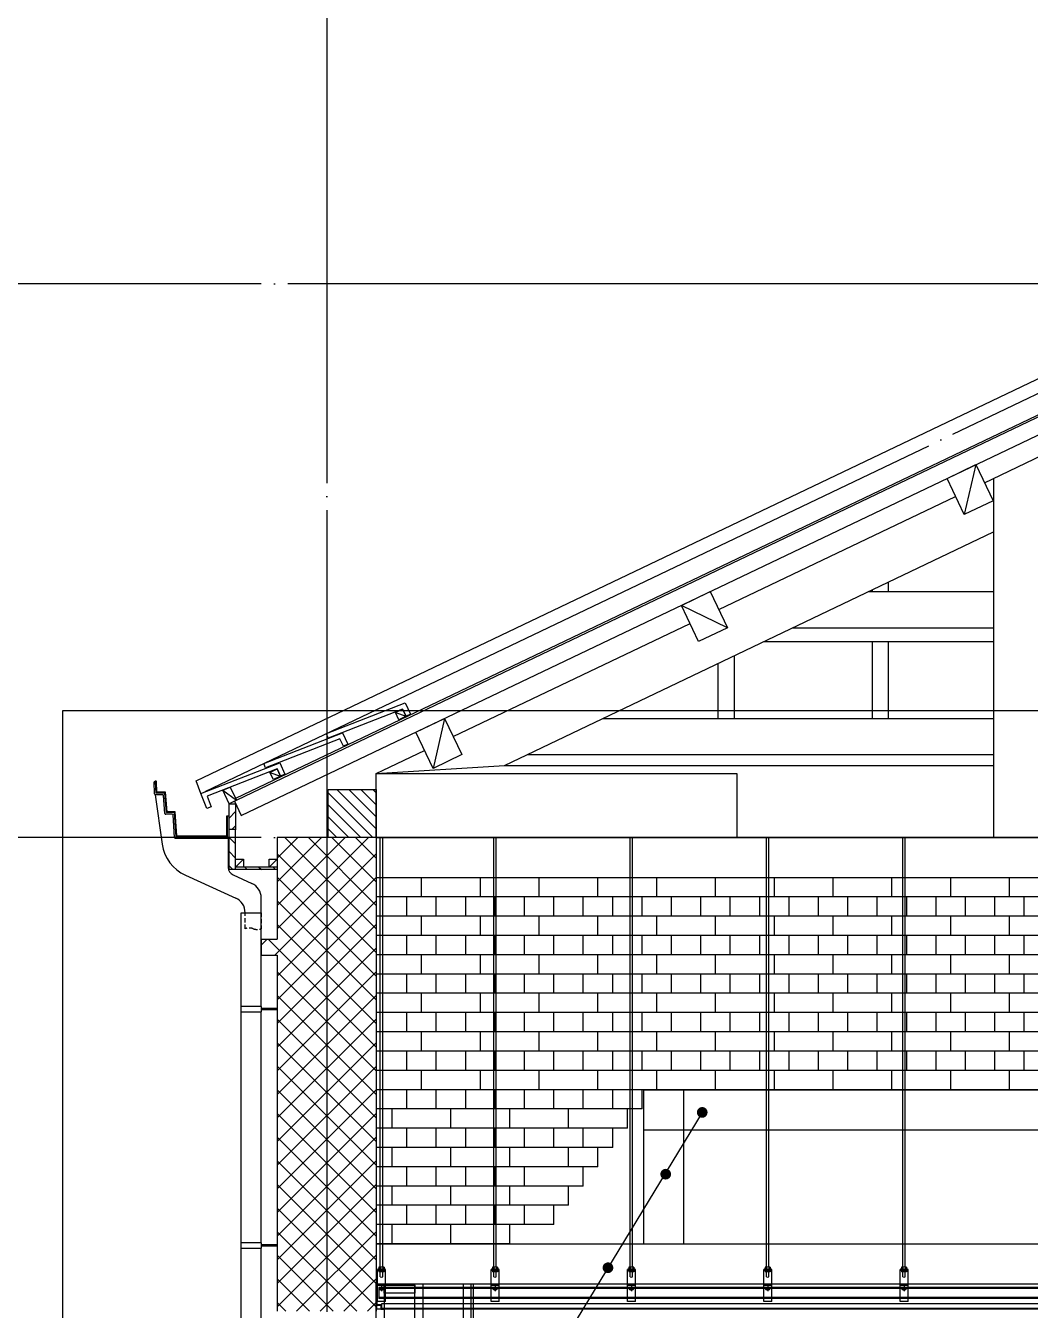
# Model space of a CAD drawing. Extents: x 297566 to 331206, y -129942 to -106182.
# Drawn here: x 303726 to 307485, y -119363 to -114556 of the extents above; entities that cross this region are included whole.
import ezdxf

# ---------------------------------------------------------------- set-up
doc = ezdxf.new("R2010")
doc.units = 0
doc.header["$LTSCALE"] = 50
doc.header["$MEASUREMENT"] = 0
doc.linetypes.add('CEN', pattern=[62, 60, -1, 0, -1])
doc.linetypes.add('HIDDEN2', pattern=[4.7625, 3.175, -1.5875])
doc.layers.get('0').update_dxf_attribs({"linetype": 'CONTINUOUS'})
for name, color, linetype in [('CEN', 1, 'CEN'), ('DIM', 7, 'CONTINUOUS'), ('ele-3', 6, 'CONTINUOUS'), ('FI', 5, 'CONTINUOUS'), ('FIN', 5, 'CONTINUOUS'), ('h', 5, 'CONTINUOUS'), ('ha', 30, 'CONTINUOUS'), ('sec-1', 3, 'CONTINUOUS'), ('sec-2', 2, 'CONTINUOUS'), ('W-1', 3, 'CONTINUOUS'), ('W-2', 2, 'CONTINUOUS'), ('WAL', 3, 'CONTINUOUS'), ('WID', 4, 'CONTINUOUS')]:
    doc.layers.add(name, color=color, linetype=linetype)
pattern_1 = [(135, (220606.12, -211160.632), (26.516504, 26.516504), [])]

msp = doc.modelspace()

# ---------------------------------------------------------------- hatches: boundary and pattern name
at = {"layer": 'h'}
h = msp.add_hatch(dxfattribs=at)
h.set_pattern_fill('ANSI31', color=256, scale=10, style=0)
h.set_pattern_definition([(135, (263483.994, -211160.632), (22.45064, 22.45064), [])])
h.paths.add_polyline_path([(304857.55095, -117414.0801), (305037.55095, -117414.0801), (305037.55095, -117594.0801), (304857.55095, -117594.0801)])
h = msp.add_hatch(dxfattribs=at)
h.set_pattern_fill('ANSI31', color=256, scale=300, angle=90, style=0)
h.set_pattern_definition([(45, (220606.12, -211160.632), (26.516504, -26.516504), [])])
h.paths.add_polyline_path([(304487.55095, -117467.26692), (304511.55095, -117467.26692), (304511.55095, -117564.0801), (304487.55095, -117564.0801)])
h = msp.add_hatch(dxfattribs=at)
h.set_pattern_fill('ANSI31', color=256, scale=300, style=0)
h.set_pattern_definition(pattern_1)
h.paths.add_polyline_path([(304487.55095, -117564.0801), (304511.55095, -117564.0801), (304511.55095, -117714.0801), (304487.55095, -117714.0801)])
h = msp.add_hatch(dxfattribs=at)
h.set_pattern_fill('ANSI37', color=256, scale=500, style=0)
h.set_pattern_definition([(45, (450339.756, 625329.73), (-44.194174, 44.194174), []), (135, (450339.756, 625329.73), (-44.194174, -44.194174), [])])
h.paths.add_polyline_path([(304852.55095, -119366.502), (304852.55095, -117594.0801), (304667.55095, -117594.0801), (304667.55095, -117974.0801), (304607.55095, -117974.0801), (304607.55095, -118034.0801), (304667.55095, -118034.0801), (304667.55095, -119366.502)])
h.paths.add_polyline_path([(304852.55095, -117594.0801), (304852.55095, -119366.502), (305037.55095, -119366.502), (305037.55095, -119359.0801), (305037.54918, -119359.08187), (305037.54918, -119314.0801), (305037.55095, -119314.0801), (305037.55095, -117594.0801)])
h = msp.add_hatch(dxfattribs=at)
h.set_pattern_fill('ANSI31', color=256, scale=300, style=0)
h.set_pattern_definition(pattern_1)
h.paths.add_polyline_path([(304511.55095, -117705.0801), (304541.55095, -117705.0801), (304667.55095, -117705.0801), (304667.55095, -117714.0801), (304511.55095, -117714.0801)])

# ---------------------------------------------------------------- linework, layer by layer
for p, q in [((305037.55095, -117354.0801), (305517.83284, -117324.0801)), ((305517.83284, -117324.0801), (307346.92278, -117324.0801)), ((305037.55095, -117594.0801), (309142.55095, -117594.0801))]:
    msp.add_line(p, q)
msp.add_lwpolyline([(305037.55095, -117354.0801), (306387.55095, -117354.0801), (306387.55095, -117594.0801), (305037.55095, -117594.0801)], close=True)
at = {"layer": 'CEN'}
for p, q in [((304852.55095, -113268.4923), (304852.55095, -124935.80845)), ((304398.47773, -117421.31999), (309247.55095, -115104.28369)), ((313907.55095, -115522.41263), (303137.55095, -115522.41263)), ((313907.55095, -117594.0801), (303137.55095, -117594.0801))]:
    msp.add_line(p, q, dxfattribs=at)
at = {"layer": 'DIM'}
msp.add_line((306257.52018, -118622.38051), (305510.90265, -119850.66898), dxfattribs=at)
at = {"layer": 'DIM', "const_width": 19.75}
for points in [[(306247.39518, -118622.38051, -1), (306267.64518, -118622.38051, -1)], [(306110.79464, -118853.44305, -1), (306131.04464, -118853.44305, -1)], [(305894.78237, -119203.5382, -1), (305915.03237, -119203.5382, -1)]]:
    msp.add_lwpolyline(points, format="xyb", close=True, dxfattribs=at)
at = {"layer": 'ele-3'}
for points in [[(304851.38005, -117204.90934), (305146.75416, -117089.83051), (305165.69189, -117132.44503), (305149.45076, -117140.20555), (305136.51657, -117113.13699), (304857.91449, -117221.68137), (304851.38005, -117204.90934)], [(304616.78589, -117317.00564), (304912.16, -117201.92682), (304931.09773, -117244.54134), (304914.8566, -117252.30185), (304901.92241, -117225.23329), (304623.32033, -117333.77767), (304616.78589, -117317.00564)], [(304405.49821, -117439.33953), (304420.74524, -117478.47427), (304403.97321, -117485.00872), (304382.19173, -117429.10194), (304677.56584, -117314.02312), (304696.50358, -117356.63764), (304680.26244, -117364.39815), (304667.32825, -117337.32959), (304405.49821, -117439.33953)]]:
    msp.add_lwpolyline(points, dxfattribs=at)
at = {"layer": 'FI'}
for points in [[(305037.55095, -119264.15827), (305067.55095, -119264.15827), (305067.55095, -122299.0801), (305037.55095, -122299.0801)], [(305067.55095, -119299.0801), (305067.55095, -119269.0801), (305182.55095, -119269.0801), (305182.55095, -119299.0801)], [(305182.55095, -119264.15827), (305212.55095, -119264.15827), (305212.55095, -122299.0801), (305182.55095, -122299.0801)]]:
    msp.add_lwpolyline(points, close=True, dxfattribs=at)
at = {"layer": 'FIN'}
for p, q in [((305053.05095, -119201.5801), (305053.05095, -117594.0801)), ((305062.05095, -119201.5801), (305062.05095, -117594.0801)), ((305478.05095, -119201.5801), (305478.05095, -117594.0801)), ((305487.05095, -119201.5801), (305487.05095, -117594.0801)), ((305988.05095, -119201.5801), (305988.05095, -117594.0801)), ((305997.05095, -119201.5801), (305997.05095, -117594.0801)), ((306498.05095, -119201.5801), (306498.05095, -117594.0801)), ((306507.05095, -119201.5801), (306507.05095, -117594.0801)), ((307008.05095, -119201.5801), (307008.05095, -117594.0801)), ((307017.05095, -119201.5801), (307017.05095, -117594.0801)), ((305042.55095, -119330.0801), (305042.55095, -119210.58846)), ((305072.55095, -119210.58846), (305042.55095, -119210.58846)), ((305072.55095, -119211.78846), (305042.55095, -119211.78846)), ((305067.08723, -119201.5801), (305048.01467, -119201.5801)), ((305048.01467, -119201.5801), (305048.01467, -119209.08846)), ((305048.01467, -119213.28846), (305048.01467, -119218.28846)), ((305067.08723, -119218.28846), (305048.01467, -119218.28846)), ((305052.40721, -119201.5801), (305052.40721, -119209.08846)), ((305052.40721, -119213.28846), (305052.40721, -119218.28846)), ((305053.05095, -119237.78691), (305053.05095, -119218.28846)), ((305062.05095, -119237.78691), (305062.05095, -119218.28846)), ((305062.69469, -119201.5801), (305062.69469, -119209.08846)), ((305062.69469, -119213.28846), (305062.69469, -119218.28846)), ((305067.08723, -119201.5801), (305067.08723, -119209.08846)), ((305067.08723, -119213.28846), (305067.08723, -119218.28846)), ((305072.55095, -119330.0801), (305072.55095, -119210.58846)), ((305467.55095, -119330.0801), (305467.55095, -119210.58846)), ((305497.55095, -119210.58846), (305467.55095, -119210.58846)), ((305497.55095, -119211.78846), (305467.55095, -119211.78846)), ((305492.08723, -119201.5801), (305473.01467, -119201.5801)), ((305473.01467, -119201.5801), (305473.01467, -119209.08846)), ((305473.01467, -119213.28846), (305473.01467, -119218.28846)), ((305492.08723, -119218.28846), (305473.01467, -119218.28846)), ((305477.40721, -119201.5801), (305477.40721, -119209.08846)), ((305477.40721, -119213.28846), (305477.40721, -119218.28846)), ((305478.05095, -119237.78691), (305478.05095, -119218.28846)), ((305487.05095, -119237.78691), (305487.05095, -119218.28846)), ((305487.69469, -119201.5801), (305487.69469, -119209.08846)), ((305487.69469, -119213.28846), (305487.69469, -119218.28846)), ((305492.08723, -119201.5801), (305492.08723, -119209.08846)), ((305492.08723, -119213.28846), (305492.08723, -119218.28846)), ((305497.55095, -119330.0801), (305497.55095, -119210.58846)), ((305977.55095, -119330.0801), (305977.55095, -119210.58846)), ((306007.55095, -119210.58846), (305977.55095, -119210.58846)), ((306007.55095, -119211.78846), (305977.55095, -119211.78846)), ((306002.08723, -119201.5801), (305983.01467, -119201.5801)), ((305983.01467, -119201.5801), (305983.01467, -119209.08846)), ((305983.01467, -119213.28846), (305983.01467, -119218.28846)), ((306002.08723, -119218.28846), (305983.01467, -119218.28846)), ((305987.40721, -119201.5801), (305987.40721, -119209.08846)), ((305987.40721, -119213.28846), (305987.40721, -119218.28846)), ((305988.05095, -119237.78691), (305988.05095, -119218.28846)), ((305997.05095, -119237.78691), (305997.05095, -119218.28846)), ((305997.69469, -119201.5801), (305997.69469, -119209.08846)), ((305997.69469, -119213.28846), (305997.69469, -119218.28846)), ((306002.08723, -119201.5801), (306002.08723, -119209.08846)), ((306002.08723, -119213.28846), (306002.08723, -119218.28846)), ((306007.55095, -119330.0801), (306007.55095, -119210.58846)), ((306487.55095, -119330.0801), (306487.55095, -119210.58846)), ((306517.55095, -119210.58846), (306487.55095, -119210.58846)), ((306517.55095, -119211.78846), (306487.55095, -119211.78846)), ((306512.08723, -119201.5801), (306493.01467, -119201.5801)), ((306493.01467, -119201.5801), (306493.01467, -119209.08846)), ((306493.01467, -119213.28846), (306493.01467, -119218.28846)), ((306512.08723, -119218.28846), (306493.01467, -119218.28846)), ((306497.40721, -119201.5801), (306497.40721, -119209.08846)), ((306497.40721, -119213.28846), (306497.40721, -119218.28846)), ((306498.05095, -119237.78691), (306498.05095, -119218.28846)), ((306507.05095, -119237.78691), (306507.05095, -119218.28846)), ((306507.69469, -119201.5801), (306507.69469, -119209.08846)), ((306507.69469, -119213.28846), (306507.69469, -119218.28846)), ((306512.08723, -119201.5801), (306512.08723, -119209.08846)), ((306512.08723, -119213.28846), (306512.08723, -119218.28846)), ((306517.55095, -119330.0801), (306517.55095, -119210.58846)), ((306997.55095, -119330.0801), (306997.55095, -119210.58846)), ((307027.55095, -119210.58846), (306997.55095, -119210.58846)), ((307027.55095, -119211.78846), (306997.55095, -119211.78846)), ((307022.08723, -119201.5801), (307003.01467, -119201.5801)), ((307003.01467, -119201.5801), (307003.01467, -119209.08846)), ((307003.01467, -119213.28846), (307003.01467, -119218.28846)), ((307022.08723, -119218.28846), (307003.01467, -119218.28846)), ((307007.40721, -119201.5801), (307007.40721, -119209.08846)), ((307007.40721, -119213.28846), (307007.40721, -119218.28846)), ((307008.05095, -119237.78691), (307008.05095, -119218.28846)), ((307017.05095, -119237.78691), (307017.05095, -119218.28846)), ((307017.69469, -119201.5801), (307017.69469, -119209.08846)), ((307017.69469, -119213.28846), (307017.69469, -119218.28846)), ((307022.08723, -119201.5801), (307022.08723, -119209.08846)), ((307022.08723, -119213.28846), (307022.08723, -119218.28846)), ((307027.55095, -119330.0801), (307027.55095, -119210.58846)), ((305072.55095, -119270.0801), (305042.55095, -119270.0801)), ((305047.17675, -119278.0801), (305047.17675, -119318.0801)), ((310647.92515, -119278.0801), (305047.17675, -119278.0801)), ((305048.05095, -119282.0801), (305067.05095, -119282.0801)), ((305057.55095, -119272.5801), (305057.55095, -119291.5801)), ((305497.55095, -119270.0801), (305467.55095, -119270.0801)), ((305473.05095, -119282.0801), (305492.05095, -119282.0801)), ((305482.55095, -119272.5801), (305482.55095, -119291.5801)), ((306007.55095, -119270.0801), (305977.55095, -119270.0801)), ((305983.05095, -119282.0801), (306002.05095, -119282.0801)), ((305992.55095, -119272.5801), (305992.55095, -119291.5801)), ((306517.55095, -119270.0801), (306487.55095, -119270.0801)), ((306493.05095, -119282.0801), (306512.05095, -119282.0801)), ((306502.55095, -119272.5801), (306502.55095, -119291.5801)), ((307027.55095, -119270.0801), (306997.55095, -119270.0801)), ((307003.05095, -119282.0801), (307022.05095, -119282.0801)), ((307012.55095, -119272.5801), (307012.55095, -119291.5801)), ((305072.55095, -119330.0801), (305042.55095, -119330.0801)), ((310647.92515, -119315.0801), (305047.17675, -119315.0801)), ((310647.92515, -119318.0801), (305047.17675, -119318.0801)), ((305057.55095, -119338.0801), (305057.55095, -119356.0801)), ((310637.55095, -119338.0801), (305057.55095, -119338.0801)), ((305497.55095, -119330.0801), (305467.55095, -119330.0801)), ((306007.55095, -119330.0801), (305977.55095, -119330.0801)), ((306517.55095, -119330.0801), (306487.55095, -119330.0801)), ((307027.55095, -119330.0801), (306997.55095, -119330.0801)), ((310657.55095, -119359.0801), (305037.55095, -119359.0801)), ((310637.55095, -119356.0801), (305057.55095, -119356.0801))]:
    msp.add_line(p, q, dxfattribs=at)
at = {"layer": 'FIN', "color": 5, "ltscale": 0.5}
msp.add_line((310647.92515, -119281.0801), (305047.17675, -119281.0801), dxfattribs=at)
at = {"layer": 'FIN'}
for points in [[(303865.68319, -117118.99669), (311083.52968, -117118.99669), (311083.52968, -122904.06474), (303865.68319, -122904.06474)], [(305039.55095, -119359.0801), (305039.55095, -119278.0801), (305037.55095, -119278.0801), (305037.55095, -119280.0801), (305037.55095, -119280.0801), (305037.55095, -119359.0801)], [(305041.55095, -119319.0801), (305039.55095, -119319.0801), (305039.55095, -119344.0801), (305054.55095, -119344.0801), (305054.55095, -119359.0801), (305069.55095, -119359.0801), (305069.55095, -119357.0801), (305056.55095, -119357.0801), (305056.55095, -119342.0801), (305041.55095, -119342.0801)]]:
    msp.add_lwpolyline(points, close=True, dxfattribs=at)
for points in [[(305071.02591, -119210.58846), (305071.02591, -119209.08846), (305044.07599, -119209.08846), (305044.07599, -119210.58846)], [(305071.02591, -119211.78846), (305071.02591, -119213.28846), (305044.07599, -119213.28846), (305044.07599, -119211.78846)], [(305496.02591, -119210.58846), (305496.02591, -119209.08846), (305469.07599, -119209.08846), (305469.07599, -119210.58846)], [(305496.02591, -119211.78846), (305496.02591, -119213.28846), (305469.07599, -119213.28846), (305469.07599, -119211.78846)], [(306006.02591, -119210.58846), (306006.02591, -119209.08846), (305979.07599, -119209.08846), (305979.07599, -119210.58846)], [(306006.02591, -119211.78846), (306006.02591, -119213.28846), (305979.07599, -119213.28846), (305979.07599, -119211.78846)], [(306516.02591, -119210.58846), (306516.02591, -119209.08846), (306489.07599, -119209.08846), (306489.07599, -119210.58846)], [(306516.02591, -119211.78846), (306516.02591, -119213.28846), (306489.07599, -119213.28846), (306489.07599, -119211.78846)], [(307026.02591, -119210.58846), (307026.02591, -119209.08846), (306999.07599, -119209.08846), (306999.07599, -119210.58846)], [(307026.02591, -119211.78846), (307026.02591, -119213.28846), (306999.07599, -119213.28846), (306999.07599, -119211.78846)]]:
    msp.add_lwpolyline(points, dxfattribs=at)
for centre, radius in [((305057.55095, -119282.0801), 6.5), ((305057.55095, -119282.0801), 4.5), ((305482.55095, -119282.0801), 6.5), ((305482.55095, -119282.0801), 4.5), ((305992.55095, -119282.0801), 6.5), ((305992.55095, -119282.0801), 4.5), ((306502.55095, -119282.0801), 6.5), ((306502.55095, -119282.0801), 4.5), ((307012.55095, -119282.0801), 6.5), ((307012.55095, -119282.0801), 4.5)]:
    msp.add_circle(centre, radius, dxfattribs=at)
for centre in [(305057.55095, -119226.23608), (305482.55095, -119226.23608), (305992.55095, -119226.23608), (306502.55095, -119226.23608), (307012.55095, -119226.23608)]:
    msp.add_arc(centre, 12.39644, 248.71498419, 291.28501581, dxfattribs=at)
at = {"layer": 'h'}
for p, q in [((307281.65175, -116198.65745), (307238.04847, -116385.73699)), ((306953.55095, -116638.04983), (306953.55095, -116673.54974)), ((306879.25705, -116673.54974), (307346.92278, -116673.54974)), ((306893.55095, -116666.71968), (306893.55095, -116673.54974)), ((306352.47227, -116808.89252), (306179.5271, -116725.2865)), ((306596.01287, -116808.89252), (307346.92278, -116808.89252)), ((306487.73864, -116860.62928), (307346.92278, -116860.62928)), ((306893.55095, -116860.62928), (306893.55095, -117148.44204)), ((306953.55095, -116860.62928), (306953.55095, -117148.44204)), ((306376.55095, -116913.75818), (306376.55095, -117148.44204)), ((306316.55095, -116942.42802), (306316.55095, -117148.44204)), ((305293.95091, -117148.44204), (305250.34763, -117335.52157)), ((305885.40663, -117148.44204), (307346.92278, -117148.44204)), ((305602.16245, -117283.78482), (307346.92278, -117283.78482)), ((304541.55095, -117675.0801), (304511.55095, -117705.0801)), ((304667.55095, -117675.0801), (304637.55095, -117705.0801)), ((307847.55095, -117816.18948), (305037.55095, -117816.18948)), ((307847.55095, -117888.29885), (305037.55095, -117888.29885)), ((307847.55095, -117960.40823), (305037.55095, -117960.40823)), ((307847.55095, -118032.51761), (305037.55095, -118032.51761)), ((307847.55095, -118104.62699), (305037.55095, -118104.62699)), ((307847.55095, -118176.73636), (305037.55095, -118176.73636)), ((307847.55095, -118248.84574), (305037.55095, -118248.84574)), ((307847.55095, -118248.84574), (305037.55095, -118248.84574)), ((307847.55095, -118320.95512), (305037.55095, -118320.95512)), ((307847.55095, -118393.06449), (305037.55095, -118393.06449)), ((307847.55095, -118393.06449), (305037.55095, -118393.06449)), ((307847.55095, -118393.06449), (305037.55095, -118393.06449)), ((307847.55095, -118465.17387), (305037.55095, -118465.17387)), ((306032.5474, -118537.28325), (305037.55095, -118537.28325)), ((307847.55095, -118537.28325), (305647.55095, -118537.28325)), ((306032.5474, -118609.39263), (305037.55095, -118609.39263)), ((305977.54918, -118681.502), (305037.55095, -118681.502)), ((305867.54918, -118681.502), (305037.55095, -118681.502)), ((305922.54918, -118753.61138), (305037.55095, -118753.61138)), ((305867.54918, -118825.72076), (305037.55095, -118825.72076)), ((305812.54918, -118897.83014), (305037.55095, -118897.83014)), ((305757.54918, -118969.93951), (305037.55095, -118969.93951)), ((305702.54918, -119042.04889), (305037.55095, -119042.04889)), ((305537.54918, -119114.15827), (305037.55095, -119114.15827))]:
    msp.add_line(p, q, dxfattribs=at)
for points in [[(305207.55095, -117816.18948), (305207.55095, -117744.0801)], [(305427.55095, -117816.18948), (305427.55095, -117744.0801)], [(305647.55095, -117816.18948), (305647.55095, -117744.0801)], [(305867.55095, -117816.18948), (305867.55095, -117744.0801)], [(306087.55095, -117816.18948), (306087.55095, -117744.0801)], [(306307.55095, -117816.18948), (306307.55095, -117744.0801)], [(306527.55095, -117816.18948), (306527.55095, -117744.0801)], [(306747.55095, -117816.18948), (306747.55095, -117744.0801)], [(306967.55095, -117816.18948), (306967.55095, -117744.0801)], [(307187.55095, -117816.18948), (307187.55095, -117744.0801)], [(307407.55095, -117816.18948), (307407.55095, -117744.0801)], [(305152.55095, -117888.29885), (305152.55095, -117816.18948)], [(305262.55095, -117888.29885), (305262.55095, -117816.18948)], [(305372.55095, -117888.29885), (305372.55095, -117816.18948)], [(305482.55095, -117888.29885), (305482.55095, -117816.18948)], [(305592.55095, -117888.29885), (305592.55095, -117816.18948)], [(305702.55095, -117888.29885), (305702.55095, -117816.18948)], [(305812.55095, -117888.29885), (305812.55095, -117816.18948)], [(305922.55095, -117888.29885), (305922.55095, -117816.18948)], [(306032.55095, -117888.29885), (306032.55095, -117816.18948)], [(306142.55095, -117888.29885), (306142.55095, -117816.18948)], [(306252.55095, -117888.29885), (306252.55095, -117816.18948)], [(306362.55095, -117888.29885), (306362.55095, -117816.18948)], [(306472.55095, -117888.29885), (306472.55095, -117816.18948)], [(306582.55095, -117888.29885), (306582.55095, -117816.18948)], [(306692.55095, -117888.29885), (306692.55095, -117816.18948)], [(306802.55095, -117888.29885), (306802.55095, -117816.18948)], [(306912.55095, -117888.29885), (306912.55095, -117816.18948)], [(307022.55095, -117888.29885), (307022.55095, -117816.18948)], [(307132.55095, -117888.29885), (307132.55095, -117816.18948)], [(307242.55095, -117888.29885), (307242.55095, -117816.18948)], [(307352.55095, -117888.29885), (307352.55095, -117816.18948)], [(307462.55095, -117888.29885), (307462.55095, -117816.18948)], [(305207.55095, -117960.40823), (305207.55095, -117888.29885)], [(305427.55095, -117960.40823), (305427.55095, -117888.29885)], [(305647.55095, -117960.40823), (305647.55095, -117888.29885)], [(305867.55095, -117960.40823), (305867.55095, -117888.29885)], [(306087.55095, -117960.40823), (306087.55095, -117888.29885)], [(306307.55095, -117960.40823), (306307.55095, -117888.29885)], [(306527.55095, -117960.40823), (306527.55095, -117888.29885)], [(306747.55095, -117960.40823), (306747.55095, -117888.29885)], [(306967.55095, -117960.40823), (306967.55095, -117888.29885)], [(307187.55095, -117960.40823), (307187.55095, -117888.29885)], [(307407.55095, -117960.40823), (307407.55095, -117888.29885)], [(305152.55095, -118032.51761), (305152.55095, -117960.40823)], [(305262.55095, -118032.51761), (305262.55095, -117960.40823)], [(305372.55095, -118032.51761), (305372.55095, -117960.40823)], [(305482.55095, -118032.51761), (305482.55095, -117960.40823)], [(305592.55095, -118032.51761), (305592.55095, -117960.40823)], [(305702.55095, -118032.51761), (305702.55095, -117960.40823)], [(305812.55095, -118032.51761), (305812.55095, -117960.40823)], [(305922.55095, -118032.51761), (305922.55095, -117960.40823)], [(306032.55095, -118032.51761), (306032.55095, -117960.40823)], [(306142.55095, -118032.51761), (306142.55095, -117960.40823)], [(306252.55095, -118032.51761), (306252.55095, -117960.40823)], [(306362.55095, -118032.51761), (306362.55095, -117960.40823)], [(306472.55095, -118032.51761), (306472.55095, -117960.40823)], [(306582.55095, -118032.51761), (306582.55095, -117960.40823)], [(306692.55095, -118032.51761), (306692.55095, -117960.40823)], [(306802.55095, -118032.51761), (306802.55095, -117960.40823)], [(306912.55095, -118032.51761), (306912.55095, -117960.40823)], [(307022.55095, -118032.51761), (307022.55095, -117960.40823)], [(307132.55095, -118032.51761), (307132.55095, -117960.40823)], [(307242.55095, -118032.51761), (307242.55095, -117960.40823)], [(307352.55095, -118032.51761), (307352.55095, -117960.40823)], [(307462.55095, -118032.51761), (307462.55095, -117960.40823)], [(305207.55095, -118104.62699), (305207.55095, -118032.51761)], [(305427.55095, -118104.62699), (305427.55095, -118032.51761)], [(305647.55095, -118104.62699), (305647.55095, -118032.51761)], [(305867.55095, -118104.62699), (305867.55095, -118032.51761)], [(306087.55095, -118104.62699), (306087.55095, -118032.51761)], [(306307.55095, -118104.62699), (306307.55095, -118032.51761)], [(306527.55095, -118104.62699), (306527.55095, -118032.51761)], [(306747.55095, -118104.62699), (306747.55095, -118032.51761)], [(306967.55095, -118104.62699), (306967.55095, -118032.51761)], [(307187.55095, -118104.62699), (307187.55095, -118032.51761)], [(307407.55095, -118104.62699), (307407.55095, -118032.51761)], [(305152.55095, -118176.73636), (305152.55095, -118104.62699)], [(305262.55095, -118176.73636), (305262.55095, -118104.62699)], [(305372.55095, -118176.73636), (305372.55095, -118104.62699)], [(305482.55095, -118176.73636), (305482.55095, -118104.62699)], [(305592.55095, -118176.73636), (305592.55095, -118104.62699)], [(305702.55095, -118176.73636), (305702.55095, -118104.62699)], [(305812.55095, -118176.73636), (305812.55095, -118104.62699)], [(305922.55095, -118176.73636), (305922.55095, -118104.62699)], [(306032.55095, -118176.73636), (306032.55095, -118104.62699)], [(306142.55095, -118176.73636), (306142.55095, -118104.62699)], [(306252.55095, -118176.73636), (306252.55095, -118104.62699)], [(306362.55095, -118176.73636), (306362.55095, -118104.62699)], [(306472.55095, -118176.73636), (306472.55095, -118104.62699)], [(306582.55095, -118176.73636), (306582.55095, -118104.62699)], [(306692.55095, -118176.73636), (306692.55095, -118104.62699)], [(306802.55095, -118176.73636), (306802.55095, -118104.62699)], [(306912.55095, -118176.73636), (306912.55095, -118104.62699)], [(307022.55095, -118176.73636), (307022.55095, -118104.62699)], [(307132.55095, -118176.73636), (307132.55095, -118104.62699)], [(307242.55095, -118176.73636), (307242.55095, -118104.62699)], [(307352.55095, -118176.73636), (307352.55095, -118104.62699)], [(307462.55095, -118176.73636), (307462.55095, -118104.62699)], [(305207.55095, -118248.84574), (305207.55095, -118176.73636)], [(305427.55095, -118248.84574), (305427.55095, -118176.73636)], [(305647.55095, -118248.84574), (305647.55095, -118176.73636)], [(305867.55095, -118248.84574), (305867.55095, -118176.73636)], [(306087.55095, -118248.84574), (306087.55095, -118176.73636)], [(306307.55095, -118248.84574), (306307.55095, -118176.73636)], [(306527.55095, -118248.84574), (306527.55095, -118176.73636)], [(306747.55095, -118248.84574), (306747.55095, -118176.73636)], [(306967.55095, -118248.84574), (306967.55095, -118176.73636)], [(307187.55095, -118248.84574), (307187.55095, -118176.73636)], [(307407.55095, -118248.84574), (307407.55095, -118176.73636)], [(305152.55095, -118320.95512), (305152.55095, -118248.84574)], [(305262.55095, -118320.95512), (305262.55095, -118248.84574)], [(305372.55095, -118320.95512), (305372.55095, -118248.84574)], [(305482.55095, -118320.95512), (305482.55095, -118248.84574)], [(305592.55095, -118320.95512), (305592.55095, -118248.84574)], [(305702.55095, -118320.95512), (305702.55095, -118248.84574)], [(305812.55095, -118320.95512), (305812.55095, -118248.84574)], [(305922.55095, -118320.95512), (305922.55095, -118248.84574)], [(306032.55095, -118320.95512), (306032.55095, -118248.84574)], [(306142.55095, -118320.95512), (306142.55095, -118248.84574)], [(306252.55095, -118320.95512), (306252.55095, -118248.84574)], [(306362.55095, -118320.95512), (306362.55095, -118248.84574)], [(306472.55095, -118320.95512), (306472.55095, -118248.84574)], [(306582.55095, -118320.95512), (306582.55095, -118248.84574)], [(306692.55095, -118320.95512), (306692.55095, -118248.84574)], [(306802.55095, -118320.95512), (306802.55095, -118248.84574)], [(306912.55095, -118320.95512), (306912.55095, -118248.84574)], [(307022.55095, -118320.95512), (307022.55095, -118248.84574)], [(307132.55095, -118320.95512), (307132.55095, -118248.84574)], [(307242.55095, -118320.95512), (307242.55095, -118248.84574)], [(307352.55095, -118320.95512), (307352.55095, -118248.84574)], [(307462.55095, -118320.95512), (307462.55095, -118248.84574)], [(305207.55095, -118393.06449), (305207.55095, -118320.95512)], [(305427.55095, -118393.06449), (305427.55095, -118320.95512)], [(305647.55095, -118393.06449), (305647.55095, -118320.95512)], [(305867.55095, -118393.06449), (305867.55095, -118320.95512)], [(306087.55095, -118393.06449), (306087.55095, -118320.95512)], [(306307.55095, -118393.06449), (306307.55095, -118320.95512)], [(306527.55095, -118393.06449), (306527.55095, -118320.95512)], [(306747.55095, -118393.06449), (306747.55095, -118320.95512)], [(306967.55095, -118393.06449), (306967.55095, -118320.95512)], [(307187.55095, -118393.06449), (307187.55095, -118320.95512)], [(307407.55095, -118393.06449), (307407.55095, -118320.95512)], [(305152.55095, -118465.17387), (305152.55095, -118393.06449)], [(305262.55095, -118465.17387), (305262.55095, -118393.06449)], [(305372.55095, -118465.17387), (305372.55095, -118393.06449)], [(305482.55095, -118465.17387), (305482.55095, -118393.06449)], [(305592.55095, -118465.17387), (305592.55095, -118393.06449)], [(305702.55095, -118465.17387), (305702.55095, -118393.06449)], [(305812.55095, -118465.17387), (305812.55095, -118393.06449)], [(305922.55095, -118465.17387), (305922.55095, -118393.06449)], [(306032.55095, -118465.17387), (306032.55095, -118393.06449)], [(306142.55095, -118465.17387), (306142.55095, -118393.06449)], [(306252.55095, -118465.17387), (306252.55095, -118393.06449)], [(306362.55095, -118465.17387), (306362.55095, -118393.06449)], [(306472.55095, -118465.17387), (306472.55095, -118393.06449)], [(306582.55095, -118465.17387), (306582.55095, -118393.06449)], [(306692.55095, -118465.17387), (306692.55095, -118393.06449)], [(306802.55095, -118465.17387), (306802.55095, -118393.06449)], [(306912.55095, -118465.17387), (306912.55095, -118393.06449)], [(307022.55095, -118465.17387), (307022.55095, -118393.06449)], [(307132.55095, -118465.17387), (307132.55095, -118393.06449)], [(307242.55095, -118465.17387), (307242.55095, -118393.06449)], [(307352.55095, -118465.17387), (307352.55095, -118393.06449)], [(307462.55095, -118465.17387), (307462.55095, -118393.06449)], [(305207.55095, -118537.28325), (305207.55095, -118465.17387)], [(305427.55095, -118537.28325), (305427.55095, -118465.17387)], [(305647.55095, -118537.28325), (305647.55095, -118465.17387)], [(305867.55095, -118537.28325), (305867.55095, -118465.17387)], [(306087.55095, -118537.28325), (306087.55095, -118465.17387)], [(306307.55095, -118537.28325), (306307.55095, -118465.17387)], [(306527.55095, -118537.28325), (306527.55095, -118465.17387)], [(306747.55095, -118537.28325), (306747.55095, -118465.17387)], [(306967.55095, -118537.28325), (306967.55095, -118465.17387)], [(307187.55095, -118537.28325), (307187.55095, -118465.17387)], [(307407.55095, -118537.28325), (307407.55095, -118465.17387)], [(305152.54918, -118609.39263), (305152.54918, -118537.28325)], [(305262.54918, -118609.39263), (305262.54918, -118537.28325)], [(305372.54918, -118609.39263), (305372.54918, -118537.28325)], [(305482.54918, -118609.39263), (305482.54918, -118537.28325)], [(305592.54918, -118609.39263), (305592.54918, -118537.28325)], [(305702.54918, -118609.39263), (305702.54918, -118537.28325)], [(305812.54918, -118609.39263), (305812.54918, -118537.28325)], [(305922.54918, -118609.39263), (305922.54918, -118537.28325)], [(306032.5474, -118609.39263), (306032.5474, -118537.28325)], [(305097.54918, -118681.502), (305097.54918, -118609.39263)], [(305317.54918, -118681.502), (305317.54918, -118609.39263)], [(305537.54918, -118681.502), (305537.54918, -118609.39263)], [(305757.54918, -118681.502), (305757.54918, -118609.39263)], [(305977.54918, -118681.502), (305977.54918, -118609.39263)], [(305152.54918, -118753.61138), (305152.54918, -118681.502)], [(305262.54918, -118753.61138), (305262.54918, -118681.502)], [(305372.54918, -118753.61138), (305372.54918, -118681.502)], [(305482.54918, -118753.61138), (305482.54918, -118681.502)], [(305592.54918, -118753.61138), (305592.54918, -118681.502)], [(305702.54918, -118753.61138), (305702.54918, -118681.502)], [(305812.54918, -118753.61138), (305812.54918, -118681.502)], [(305922.54918, -118753.61138), (305922.54918, -118681.502)], [(305097.54918, -118825.72076), (305097.54918, -118753.61138)], [(305317.54918, -118825.72076), (305317.54918, -118753.61138)], [(305537.54918, -118825.72076), (305537.54918, -118753.61138)], [(305757.54918, -118825.72076), (305757.54918, -118753.61138)], [(305867.54918, -118825.72076), (305867.54918, -118753.61138)], [(305152.54918, -118897.83014), (305152.54918, -118825.72076)], [(305262.54918, -118897.83014), (305262.54918, -118825.72076)], [(305372.54918, -118897.83014), (305372.54918, -118825.72076)], [(305482.54918, -118897.83014), (305482.54918, -118825.72076)], [(305592.54918, -118897.83014), (305592.54918, -118825.72076)], [(305812.54918, -118897.83014), (305812.54918, -118825.72076)], [(305097.54918, -118969.93951), (305097.54918, -118897.83014)], [(305317.54918, -118969.93951), (305317.54918, -118897.83014)], [(305537.54918, -118969.93951), (305537.54918, -118897.83014)], [(305757.54918, -118969.93951), (305757.54918, -118897.83014)], [(305152.54918, -119042.04889), (305152.54918, -118969.93951)], [(305262.54918, -119042.04889), (305262.54918, -118969.93951)], [(305372.54918, -119042.04889), (305372.54918, -118969.93951)], [(305482.54918, -119042.04889), (305482.54918, -118969.93951)], [(305592.54918, -119042.04889), (305592.54918, -118969.93951)], [(305702.54918, -119042.04889), (305702.54918, -118969.93951)], [(305097.54918, -119114.15827), (305097.54918, -119042.04889)], [(305317.54918, -119114.15827), (305317.54918, -119042.04889)], [(305537.54918, -119114.15827), (305537.54918, -119042.04889)]]:
    msp.add_lwpolyline(points, dxfattribs=at)
at = {"layer": 'ha'}
for p, q in [((305109.44801, -117126.07118), (305149.45076, -117140.20555)), ((304640.2597, -117350.26378), (304680.26244, -117364.39815)), ((304463.42286, -117416.77187), (304514.6195, -117454.33273)), ((304463.42286, -117416.77187), (304514.6195, -117454.33273))]:
    msp.add_line(p, q, dxfattribs=at)
at = {"layer": 'ha', "linetype": 'HIDDEN2', "ltscale": 0.1}
for p, q in [((304547.55095, -117935.12688), (304547.55095, -117875.12688)), ((304607.55095, -117875.12688), (304607.55095, -117935.12688)), ((304607.55095, -117875.12688), (304607.55095, -117935.12688))]:
    msp.add_line(p, q, dxfattribs=at)
for centre, start, end in [((304562.55095, -117975.32215), 69.53551839, 110.46448161), ((304592.55095, -117894.93162), 249.53551839, 290.46448161)]:
    msp.add_arc(centre, 42.90291, start, end, dxfattribs=at)
at = {"layer": 'sec-1'}
msp.add_lwpolyline([(305401.05095, -119264.15827), (305401.05095, -122299.0801), (305392.55095, -122299.0801), (305392.55095, -119264.15827)], close=True, dxfattribs=at)
at = {"layer": 'sec-2'}
for p, q in [((304363.99036, -117382.38427), (309247.55095, -115048.86884)), ((304382.19173, -117429.10194), (304363.99036, -117382.38427)), ((306038.10716, -118537.28325), (309649.72057, -118537.28325)), ((306038.10716, -118537.28325), (306038.10716, -119114.15827)), ((306188.10716, -118537.28325), (306188.10716, -119114.15827)), ((306038.10716, -118687.28325), (309662.55449, -118687.28325)), ((305037.55095, -119114.15827), (310657.55095, -119114.15827)), ((305037.55095, -119264.15827), (310657.55095, -119264.15827)), ((305212.55095, -119264.15827), (305212.55095, -122290.0801)), ((305362.55095, -119264.15827), (305362.55095, -122290.0801))]:
    msp.add_line(p, q, dxfattribs=at)
at = {"layer": 'W-1'}
for points in [[(307346.32269, -116334.00023), (307238.04847, -116385.73699), (307173.37752, -116250.3942), (307281.65175, -116198.65745)], [(306352.47227, -116808.89252), (306244.19805, -116860.62928), (306179.5271, -116725.2865), (306287.80133, -116673.54974)], [(305358.62185, -117283.78482), (305250.34763, -117335.52157), (305185.67668, -117200.17879), (305293.95091, -117148.44204)]]:
    msp.add_lwpolyline(points, close=True, dxfattribs=at)
at = {"layer": 'W-2'}
for p, q in [((304487.55095, -117714.0801), (304487.55095, -117564.0801)), ((304511.55095, -117714.0801), (304511.55095, -117564.0801)), ((305037.55095, -117594.0801), (304667.55095, -117594.0801)), ((304667.55095, -117705.0801), (304511.55095, -117705.0801)), ((304667.55095, -117714.0801), (304487.55095, -117714.0801)), ((304667.55095, -117714.0801), (304511.55095, -117714.0801)), ((304607.55095, -117974.0801), (304667.55095, -117974.0801)), ((304607.55095, -117974.0801), (304607.55095, -118034.0801)), ((304607.55095, -118034.0801), (304667.55095, -118034.0801))]:
    msp.add_line(p, q, dxfattribs=at)
for points in [[(304857.55095, -117414.0801), (305037.55095, -117414.0801), (305037.55095, -117594.0801), (304857.55095, -117594.0801)], [(304487.55095, -117467.26692), (304511.55095, -117467.26692), (304511.55095, -117564.0801), (304487.55095, -117564.0801)]]:
    msp.add_lwpolyline(points, close=True, dxfattribs=at)
for points in [[(304667.55095, -117594.0801), (304667.55095, -117974.0801)], [(305037.55095, -117594.0801), (305037.55095, -119366.502)], [(304667.55095, -118034.0801), (304667.55095, -119366.502)]]:
    msp.add_lwpolyline(points, dxfattribs=at)
at = {"layer": 'WAL'}
for p, q in [((309247.55095, -115192.79253), (304487.55095, -117467.26692)), ((309247.55095, -115184.48031), (304511.38596, -117447.56559)), ((304209.66152, -117385.87714), (304206.66346, -117385.98509)), ((304208.27978, -117430.87714), (304206.66346, -117385.98509)), ((304214.17177, -117427.7692), (304212.65958, -117385.7692)), ((304217.0657, -117424.7692), (304215.65763, -117385.66126)), ((304238.88115, -117433.7692), (304211.27784, -117433.7692)), ((304247.17177, -117427.7692), (304214.17177, -117427.7692)), ((304249.93531, -117424.7692), (304217.0657, -117424.7692)), ((304247.41831, -117504.01495), (304241.87106, -117436.52345)), ((304253.17177, -117500.7692), (304247.17177, -117427.7692)), ((304255.93531, -117497.7692), (304249.93531, -117424.7692)), ((304274.75179, -117506.7692), (304250.40823, -117506.7692)), ((304283.17177, -117500.7692), (304253.17177, -117500.7692)), ((304285.97843, -117497.7692), (304255.93531, -117497.7692)), ((304283.37175, -117593.96876), (304277.74515, -117509.56964)), ((304289.17177, -117590.7692), (304283.17177, -117500.7692)), ((304291.97843, -117587.7692), (304285.97843, -117497.7692)), ((304478.55095, -117587.7692), (304478.55095, -117512.7692)), ((304478.55095, -117512.7692), (304487.55095, -117512.7692)), ((304481.55095, -117590.7692), (304481.55095, -117512.7692)), ((304487.55095, -117593.7692), (304487.55095, -117512.7692)), ((304286.36511, -117596.7692), (304484.55095, -117596.7692)), ((304289.17177, -117590.7692), (304481.55095, -117590.7692)), ((304291.97843, -117587.7692), (304478.55095, -117587.7692))]:
    msp.add_line(p, q, dxfattribs=at)
for points in [[(305109.44801, -117126.07118), (305136.51657, -117113.13699), (305149.45076, -117140.20555), (305122.3822, -117153.13973)], [(304640.2597, -117350.26378), (304667.32825, -117337.32959), (304680.26244, -117364.39815), (304653.19388, -117377.33234)], [(304463.42286, -117416.77187), (304491.45347, -117405.85105), (304514.6195, -117454.33273), (304487.55095, -117467.26692)], [(304463.42286, -117416.77187), (304491.45347, -117405.85105), (304514.6195, -117454.33273), (304487.55095, -117467.26692)], [(304511.55095, -117675.0801), (304541.55095, -117675.0801), (304541.55095, -117705.0801), (304511.55095, -117705.0801)], [(304637.55095, -117675.0801), (304667.55095, -117675.0801), (304667.55095, -117705.0801), (304637.55095, -117705.0801)]]:
    msp.add_lwpolyline(points, close=True, dxfattribs=at)
for centre, radius, start, end in [((304212.64651, -117385.40618), 3.02191, 355.15800139, 272.06201934), ((304211.27784, -117430.7692), 3, 182.06201934, 270), ((304238.88115, -117436.7692), 3, 4.69868051, 90), ((304244.40823, -117430.7692), 3, 4.69868051, 90), ((304250.40823, -117503.7692), 3, 184.69868051, 270), ((304274.75179, -117509.7692), 3, 3.81407483, 90), ((304280.36511, -117503.7692), 3, 3.81407483, 90), ((304286.36511, -117593.7692), 3, 183.81407483, 270), ((304484.55095, -117593.7692), 3, 270, 0)]:
    msp.add_arc(centre, radius, start, end, dxfattribs=at)
at = {"layer": 'WID'}
for p, q in [((304532.95817, -117512.06777), (309247.55095, -115259.29035)), ((307313.98722, -116266.32884), (308199.56341, -115843.1733)), ((307346.92278, -116250.59121), (307346.92278, -117594.0801)), ((306320.1368, -116741.22113), (307205.713, -116318.06559)), ((305517.83284, -117324.0801), (307346.92278, -116450.08467)), ((305326.28638, -117216.11343), (306211.86258, -116792.95789)), ((305037.55095, -117354.0801), (305218.01216, -117267.85018)), ((304211.38585, -117433.7692), (304237.11113, -117619.05118)), ((304507.0898, -117457.93065), (304532.95817, -117512.06777)), ((304484.55095, -117596.7692), (304484.55095, -117706.21379)), ((305037.55095, -117594.0801), (307346.92278, -117594.0801)), ((304323.78009, -117735.05217), (304512.31326, -117820.47501)), ((304502.16979, -117733.53973), (304572.31326, -117765.32116)), ((305037.55095, -117744.0801), (310657.55095, -117744.0801)), ((304607.55095, -118225.658), (304607.55095, -117819.97304)), ((304532.55095, -117875.12688), (304607.55095, -117875.12688)), ((304532.55095, -118225.658), (304532.55095, -117875.12688)), ((304667.55095, -118233.158), (304608.55095, -118233.158)), ((304532.55095, -119110.07199), (304532.55095, -118245.658)), ((304607.55095, -119110.07199), (304607.55095, -118245.658)), ((304667.55095, -118238.158), (304608.55095, -118238.158)), ((304532.55095, -119994.48598), (304532.55095, -119130.07199)), ((304607.55095, -119994.48598), (304607.55095, -119130.07199)), ((304667.55095, -119117.57199), (304608.55095, -119117.57199)), ((304667.55095, -119122.57199), (304608.55095, -119122.57199))]:
    msp.add_line(p, q, dxfattribs=at)
for points in [[(304608.55095, -118225.658), (304531.55095, -118225.658), (304531.55095, -118245.658), (304608.55095, -118245.658)], [(304608.55095, -119110.07199), (304531.55095, -119110.07199), (304531.55095, -119130.07199), (304608.55095, -119130.07199)]]:
    msp.add_lwpolyline(points, close=True, dxfattribs=at)
for centre, radius, start, end in [((304385.68588, -117598.42248), 150, 187.90463489, 245.62511025), ((304514.55095, -117706.21379), 30, 180, 245.62511025), ((304547.55095, -117819.97304), 60, 0, 65.62511025), ((304487.55095, -117875.12688), 60, 0, 65.62511025)]:
    msp.add_arc(centre, radius, start, end, dxfattribs=at)

doc.saveas('drawing.dxf')
